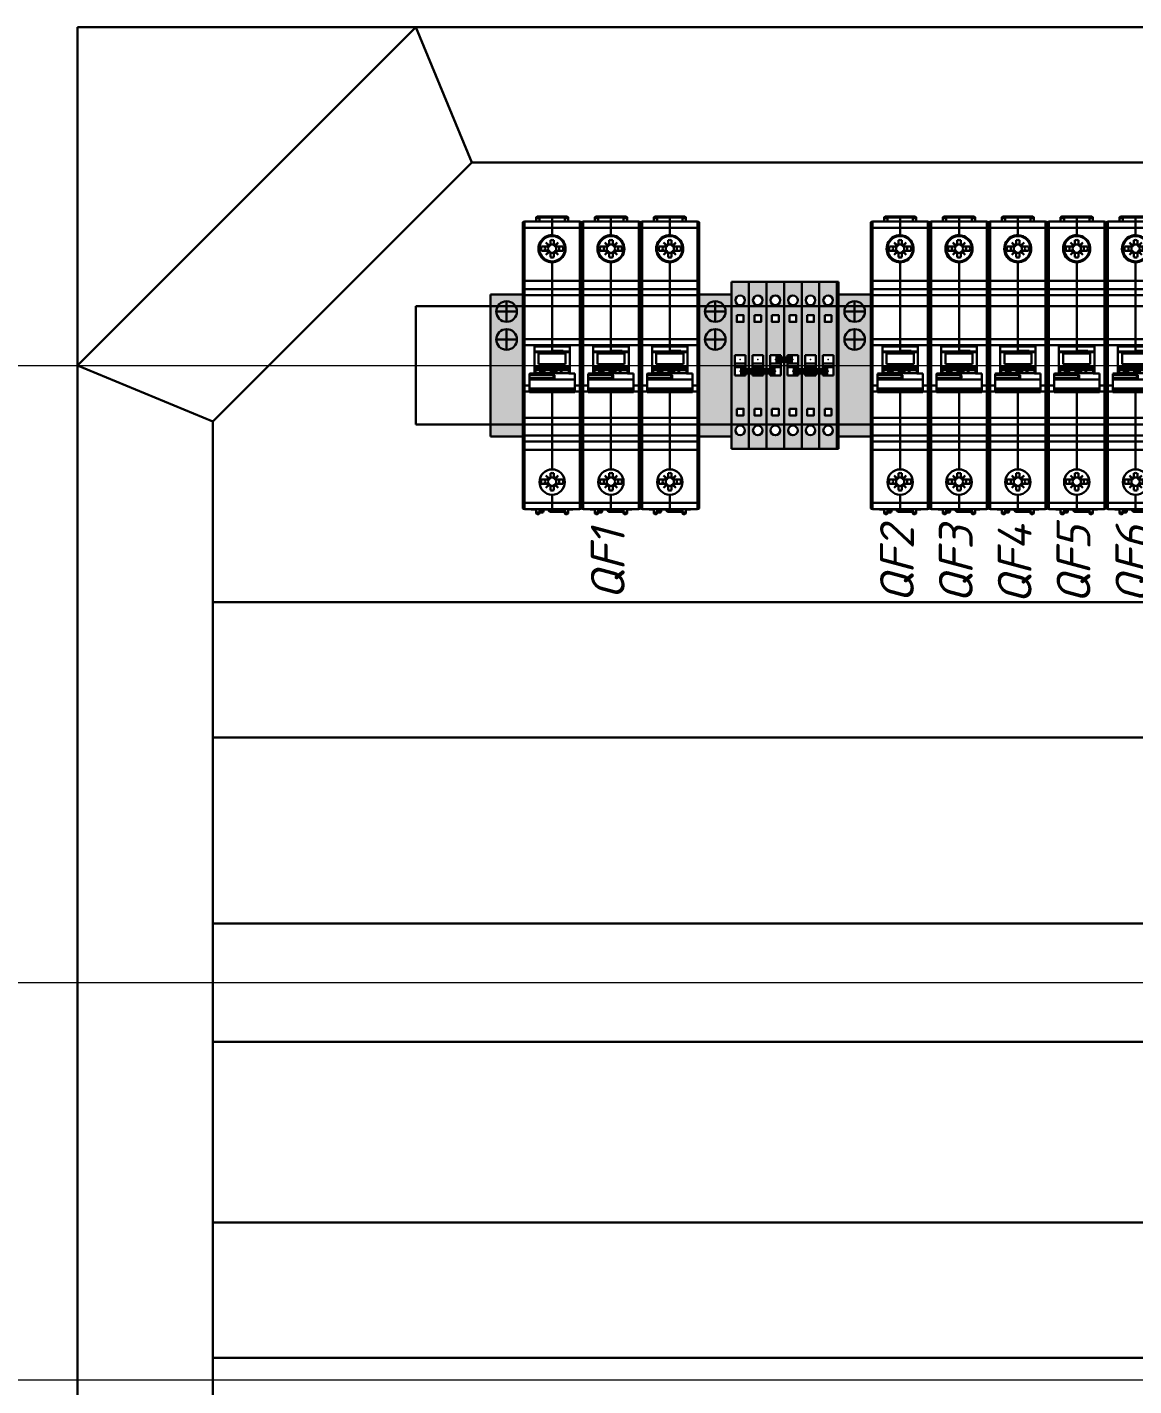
# Model space of a CAD drawing. Header units: millimetres. Extents: x 0 to 53000, y -591 to 24400.
# Drawn here: x 25924.9 to 26252.1, y 2623.3 to 3025 of the extents above; entities that cross this region are included whole.
import ezdxf
from ezdxf.enums import TextEntityAlignment as Align

# ---------------------------------------------------------------- set-up
doc = ezdxf.new("R2010")
doc.units = ezdxf.units.MM
for name, color, linetype, lineweight in [('КК перф 40х60', 6, 'Continuous', 30), ('Основная', 7, 'Continuous', 30), ('Перемычка', 6, 'Continuous', 140)]:
    doc.layers.add(name, color=color, linetype=linetype, lineweight=lineweight)
doc.layers.add('Привязки', color=2, linetype='Continuous', lineweight=0, plot=False, transparency=0.8)
doc.layers.add('размеры', color=3, linetype='Continuous')
doc.styles.add('текст', font='isocpeui.ttf')

# ---------------------------------------------------------------- blocks, each defined once
blk = doc.blocks.new('1P Автоматический выключатель')
at = {"layer": 'Основная', "linetype": 'Continuous'}
for p, q in [((0, 42.2), (0, 6.61)), ((0.2, 42.4), (0.2, 6.45)), ((0.2, 42.4), (0.49, 42.4)), ((0.2, 40.63), (0.49, 40.63)), ((0.49, 5.74), (0.49, 42.5)), ((16.91, 42.5), (0.49, 42.5)), ((16.91, 40.64), (0.49, 40.64)), ((4.25, 44), (3.95, 43.83)), ((3.95, 42.5), (3.95, 43.83)), ((4.25, 43.5), (3.95, 43.26)), ((4.25, 43.5), (4.25, 44)), ((13.15, 44), (4.25, 44)), ((4.25, 43.5), (4.65, 43.5)), ((4.65, 43.5), (4.65, 44)), ((4.95, 42.5), (4.95, 43.7)), ((12.45, 43.7), (4.95, 43.7)), ((8.7, 42.5), (8.7, 44)), ((8.7, 38.47), (8.7, 42.5)), ((12.45, 42.5), (12.45, 44)), ((12.75, 44), (12.75, 43.5)), ((12.75, 43.5), (13.45, 43.5)), ((13.45, 43.83), (13.15, 44)), ((13.45, 42.5), (13.45, 43.83)), ((16.91, 5.74), (16.91, 42.5)), ((17.2, 42.4), (16.91, 42.4)), ((17.2, 40.63), (16.91, 40.63)), ((17.2, 6.45), (17.2, 42.4)), ((17.4, -42.2), (17.4, 42.2)), ((6.88, 36.32), (7.8, 35.26)), ((7.87, 35.46), (6.88, 36.32)), ((8.18, 35.63), (8.18, 37.02)), ((8.7, 38.43), (8.35, 38.43)), ((8.7, 38.42), (8.7, 38.47)), ((8.7, 38.42), (8.7, 38.25)), ((9.22, 37.02), (9.22, 35.64)), ((10.52, 36.32), (9.53, 35.46)), ((9.6, 35.26), (10.52, 36.32)), ((5.52, 35.15), (7.7, 35.15)), ((7.71, 33.85), (5.52, 33.85)), ((7.8, 33.74), (6.88, 32.68)), ((6.88, 32.68), (7.89, 33.55)), ((7.8, 35.26), (7.9, 35.37)), ((7.91, 33.63), (7.8, 33.74)), ((8.18, 33.36), (8.18, 31.98)), ((9.22, 33.36), (9.22, 31.98)), ((9.5, 35.37), (9.6, 35.26)), ((9.6, 33.74), (9.5, 33.63)), ((9.53, 33.54), (10.52, 32.68)), ((10.52, 32.68), (9.6, 33.74)), ((9.69, 35.15), (11.89, 35.15)), ((11.89, 33.85), (9.69, 33.85)), ((6.09, 31.51), (6.33, 31.51)), ((6.93, 31), (6.82, 31)), ((7.41, 30.77), (7.34, 30.77)), ((8.7, 30.73), (7.8, 30.67)), ((8.7, 30.65), (8.08, 30.6)), ((8.7, 30.75), (8.7, 30.73)), ((8.7, 30.65), (8.7, 30.73)), ((8.7, 30.5), (8.7, 30.65)), ((8.7, 30.65), (9.5, 30.65)), ((8.89, 30.59), (8.7, 30.59)), ((8.7, 5.97), (8.7, 30.5)), ((10.08, 30.81), (9.63, 30.81)), ((0.2, 25), (0.49, 25)), ((16.91, 25), (0.49, 25)), ((17.2, 25), (16.91, 25)), ((0.2, 22.4), (0.49, 22.4)), ((0.2, 20.7), (0.49, 20.7)), ((16.91, 22.5), (0.49, 22.5)), ((16.91, 20.71), (0.49, 20.71)), ((17.2, 22.4), (16.91, 22.4)), ((17.2, 20.7), (16.91, 20.7)), ((0, -6.61), (0, 6.61)), ((0.2, 7.73), (0.49, 7.73)), ((0.45, 5.88), (0.49, 5.88)), ((16.91, 7.74), (0.49, 7.74)), ((16.91, 5.97), (0.49, 5.97)), ((0.5, -5.73), (0.5, 5.73)), ((8.7, 5.59), (3.45, 5.57)), ((3.45, -2.42), (3.45, 5.57)), ((3.45, 4.11), (8.7, 4.17)), ((5.5, 4.13), (5.5, 3.91)), ((5.7, 4.14), (5.7, 3.83)), ((6.4, 4.14), (6.4, 3.83)), ((6.51, 4.14), (6.51, 3.83)), ((6.7, 4.15), (6.7, 3.83)), ((8.7, 5.97), (8.7, 4.17)), ((13.95, 5.57), (8.7, 5.59)), ((12, 4.31), (8.7, 4.34)), ((11.9, 4.31), (11.9, 3.91)), ((12, 4.12), (12, 4.31)), ((13.95, 4.1), (12, 4.12)), ((13.95, -2.42), (13.95, 5.57)), ((16.9, 5.73), (16.9, -5.73)), ((17.2, 7.73), (16.91, 7.73)), ((16.95, 5.88), (16.91, 5.88)), ((0.2, -0.96), (0.2, 0.96)), ((3.45, 3.91), (5.5, 3.91)), ((4.7, 3.51), (12.7, 3.51)), ((4.7, 3.51), (4.7, 0.38)), ((4.7, 0.38), (12.7, 0.38)), ((5.5, 3.91), (5.5, 3.83)), ((5.5, 3.83), (11.9, 3.83)), ((10.45, 3.83), (10.7, 3.96)), ((10.7, 3.96), (10.7, 3.83)), ((11.9, 3.91), (11.9, 3.83)), ((11.9, 3.91), (13.95, 3.91)), ((12.7, 3.51), (12.7, 0.38)), ((2.15, -2.42), (2, -2.49)), ((2, -2.49), (2, -2.79)), ((2, -2.79), (9.1, -2.79)), ((2, -7.93), (2, -2.79)), ((2, -3.71), (9.1, -3.71)), ((2, -3.94), (9.1, -3.94)), ((2.15, -2.42), (3.8, -2.42)), ((13.6, -0.63), (3.8, -0.63)), ((3.8, -1.36), (3.8, -0.63)), ((13.6, -1.09), (3.8, -1.09)), ((13.6, -1.31), (3.8, -1.31)), ((3.8, -1.36), (5.19, -1.36)), ((3.8, -2.22), (3.8, -1.36)), ((13.6, -2.22), (3.8, -2.22)), ((3.8, -2.42), (3.8, -2.22)), ((13.6, -2.3), (3.8, -2.3)), ((5.19, -1.36), (5.19, -1.72)), ((5.19, -1.41), (5.39, -1.41)), ((5.39, -1.36), (6.29, -1.36)), ((5.39, -1.72), (5.39, -1.36)), ((5.39, -1.72), (5.39, -1.87)), ((6.29, -1.36), (6.29, -1.72)), ((6.29, -1.41), (6.49, -1.41)), ((6.29, -1.72), (6.29, -1.87)), ((6.49, -1.36), (8.29, -1.36)), ((6.49, -1.72), (6.49, -1.36)), ((8.29, -1.36), (8.29, -1.72)), ((8.29, -1.41), (8.49, -1.41)), ((8.49, -1.36), (9.09, -1.36)), ((8.49, -1.72), (8.49, -1.36)), ((8.49, -1.72), (8.49, -1.87)), ((9.09, -1.36), (9.09, -1.72)), ((9.09, -1.41), (9.29, -1.41)), ((9.09, -1.72), (9.09, -1.87)), ((9.1, -3.94), (9.1, -2.79)), ((9.29, -1.36), (9.8, -1.36)), ((9.29, -1.72), (9.29, -1.36)), ((9.4, -3.02), (9.4, -3.73)), ((9.8, -1.36), (9.8, -2.03)), ((9.8, -1.41), (10, -1.41)), ((9.8, -2.03), (10, -2.03)), ((10, -1.36), (11.3, -1.36)), ((10, -2.03), (10, -1.36)), ((11.3, -1.36), (11.3, -2.03)), ((11.3, -1.41), (11.5, -1.41)), ((11.3, -2.03), (11.5, -2.03)), ((11.5, -2.03), (11.5, -1.36)), ((11.5, -1.36), (13.6, -1.36)), ((13.6, -1.36), (13.6, -0.63)), ((13.6, -1.36), (13.6, -2.22)), ((13.6, -2.22), (13.6, -2.42)), ((15.4, -2.42), (13.6, -2.42)), ((15.4, -2.42), (15.4, -7.93)), ((0, -6.61), (0, -42.2)), ((0.2, -6.45), (0.2, -42.4)), ((0.2, -7.73), (0.49, -7.73)), ((0.45, -5.88), (0.49, -5.88)), ((0.49, -42.5), (0.49, -5.74)), ((2, -5.97), (0.49, -5.97)), ((2, -7.74), (0.49, -7.74)), ((15.4, -4.16), (2, -4.16)), ((15.4, -6.86), (2, -6.86)), ((15.4, -7.2), (2, -7.2)), ((15.4, -7.93), (2, -7.93)), ((8.7, -30.75), (8.7, -7.93)), ((15.4, -5.97), (16.91, -5.97)), ((15.4, -7.74), (16.91, -7.74)), ((16.91, -42.5), (16.91, -5.74)), ((16.95, -5.88), (16.91, -5.88)), ((17.2, -7.73), (16.91, -7.73)), ((17.2, -42.4), (17.2, -6.45)), ((0.2, -15.4), (0.49, -15.4)), ((16.91, -15.5), (0.49, -15.5)), ((17.2, -15.4), (16.91, -15.4)), ((0.2, -20.7), (0.49, -20.7)), ((0.2, -22.4), (0.49, -22.4)), ((16.91, -20.71), (0.49, -20.71)), ((16.91, -22.5), (0.49, -22.5)), ((17.2, -20.7), (16.91, -20.7)), ((17.2, -22.4), (16.91, -22.4)), ((0.2, -25), (0.49, -25)), ((16.91, -25), (0.49, -25)), ((17.2, -25), (16.91, -25)), ((8.18, -33.26), (8.18, -31.88)), ((9.22, -33.26), (9.22, -31.88)), ((5.51, -33.75), (7.7, -33.75)), ((7.7, -35.05), (5.51, -35.05)), ((7.87, -33.44), (6.88, -32.58)), ((6.88, -32.58), (7.8, -33.64)), ((7.8, -35.16), (6.88, -36.22)), ((6.88, -36.22), (7.87, -35.36)), ((7.8, -33.64), (7.9, -33.53)), ((7.9, -35.27), (7.8, -35.16)), ((8.18, -36.92), (8.18, -35.54)), ((9.22, -35.54), (9.22, -36.92)), ((9.49, -33.53), (9.6, -33.64)), ((9.6, -35.16), (9.5, -35.27)), ((10.52, -32.58), (9.51, -33.45)), ((9.53, -35.36), (10.52, -36.22)), ((9.6, -33.64), (10.52, -32.58)), ((10.52, -36.22), (9.6, -35.16)), ((9.69, -33.75), (11.88, -33.75)), ((11.88, -35.05), (9.7, -35.05)), ((8.7, -42.5), (8.7, -38.25)), ((0.2, -40.63), (0.49, -40.63)), ((0.2, -42.4), (0.49, -42.4)), ((16.91, -40.64), (0.49, -40.64)), ((16.91, -42.5), (0.49, -42.5)), ((2.55, -42.6), (2.55, -42.5)), ((2.55, -42.6), (3.95, -42.6)), ((2.85, -42.6), (2.85, -42.5)), ((3.95, -43.83), (3.95, -42.5)), ((4.25, -43.5), (3.95, -43.26)), ((4.25, -44), (3.95, -43.83)), ((4.65, -43.5), (4.25, -43.5)), ((4.25, -44), (4.25, -43.5)), ((4.65, -44), (4.25, -44)), ((4.65, -44), (4.65, -43.5)), ((4.95, -43.7), (4.95, -42.5)), ((5.82, -43.18), (4.95, -43.19)), ((5.82, -43.48), (4.95, -43.49)), ((5.82, -42.5), (5.82, -43.18)), ((5.82, -43.18), (6.12, -43.18)), ((5.82, -43.48), (5.82, -43.18)), ((6.12, -42.5), (6.12, -43.18)), ((7.66, -42.6), (6.12, -42.6)), ((6.5, -42.6), (6.5, -42.5)), ((7.66, -42.5), (7.66, -42.81)), ((7.9, -42.81), (7.66, -42.81)), ((7.9, -42.5), (7.9, -42.81)), ((7.9, -42.81), (12.45, -42.88)), ((8.33, -43.31), (12.45, -43.38)), ((12.45, -42.5), (12.45, -43.7)), ((13.15, -43.5), (12.75, -43.5)), ((12.75, -43.5), (12.75, -44)), ((13.15, -44), (12.75, -44)), ((13.15, -43.5), (13.45, -43.26)), ((13.15, -44), (13.15, -43.5)), ((13.15, -44), (13.45, -43.83)), ((13.45, -43.83), (13.45, -42.5)), ((14.85, -42.6), (13.45, -42.6)), ((14.55, -42.6), (14.55, -42.5)), ((14.85, -42.6), (14.85, -42.5)), ((17.2, -40.63), (16.91, -40.63)), ((17.2, -42.4), (16.91, -42.4))]:
    blk.add_line(p, q, dxfattribs=at)
at = {"layer": 'Основная'}
blk.add_line((16.91, -42.5), (16.91, 42.5), dxfattribs=at)
at = {"layer": 'Основная', "linetype": 'Continuous'}
for points in [[(6.94, 31.02), (6.91, 31.04), (6.87, 31.06), (6.84, 31.08), (6.82, 31.1), (6.79, 31.12), (6.77, 31.14), (6.75, 31.15), (6.73, 31.16), (6.72, 31.18), (6.7, 31.19), (6.69, 31.2), (6.68, 31.2), (6.68, 31.21), (6.67, 31.21), (6.67, 31.21)], [(7.46, 30.77), (7.4, 30.8), (7.34, 30.82), (7.28, 30.85), (7.22, 30.87), (7.17, 30.9), (7.12, 30.92), (7.07, 30.95), (7.02, 30.97), (6.98, 31), (6.94, 31.02)], [(7.61, 30.72), (7.53, 30.75), (7.46, 30.77)], [(8.7, 30.55), (8.61, 30.55), (8.5, 30.55), (8.4, 30.56), (8.3, 30.57), (8.2, 30.58), (8.1, 30.6), (8.01, 30.62), (7.92, 30.63), (7.84, 30.65), (7.76, 30.68), (7.68, 30.7), (7.61, 30.72)], [(0.03, 1.45), (0.06, 1.39), (0.12, 1.24), (0.17, 1.08), (0.21, 0.93), (0.24, 0.77), (0.26, 0.62), (0.28, 0.46), (0.29, 0.31), (0.3, 0.15), (0.3, 0)], [(0.3, 0), (0.3, -0.14), (0.29, -0.3), (0.28, -0.46), (0.26, -0.62), (0.24, -0.77), (0.21, -0.93), (0.17, -1.08), (0.12, -1.23), (0.06, -1.39), (0.03, -1.45)], [(7.66, -42.81), (7.66, -42.83), (7.66, -42.88), (7.68, -42.93), (7.7, -42.98), (7.72, -43.03), (7.76, -43.08), (7.8, -43.12), (7.85, -43.16), (7.9, -43.2), (7.96, -43.23), (8.02, -43.26), (8.09, -43.28), (8.16, -43.3), (8.23, -43.31), (8.31, -43.31), (8.33, -43.31)]]:
    blk.add_lwpolyline(points, dxfattribs=at)
blk.add_circle((8.7, -34.5), 3.75, dxfattribs=at)
for centre, radius, start, end in [((0.2, 42.2), 0.2, 90, 180), ((0.2, 42.2), 0.2, 98.0214, 100.1321), ((4.65, 43.7), 0.3, 0, 90), ((17.2, 42.2), 0.2, 0, 90), ((8.7, 34.5), 3.75, 270, 237.5106), ((8.7, 34.5), 2.58, 78.463, 101.537), ((8.7, 34.5), 3.25, 168.463, 191.537), ((8.7, 34.5), 2.12, 162.1391, 197.8609), ((8.7, 34.5), 1.22, 147.8061, 180), ((8.7, 34.5), 1.22, 180, 212.1939), ((7.7, 35.35), 0.2, 270, 45.4387), ((7.71, 33.65), 0.2, 313.0821, 90), ((7.99, 35.63), 0.2, 225.4387, 0), ((7.99, 33.36), 0.2, 0, 133.0821), ((8.7, 34.5), 1.22, 65.0308, 114.9692), ((8.7, 34.5), 1.22, 245.0308, 294.9692), ((9.41, 35.64), 0.2, 180, 314.427), ((9.41, 33.36), 0.2, 45.573, 180), ((9.69, 35.35), 0.2, 134.427, 270), ((9.69, 33.65), 0.2, 90, 225.573), ((8.7, 34.5), 1.22, 327.8061, 32.1939), ((8.7, 34.5), 2.12, 342.1391, 17.8609), ((8.7, 34.5), 3.25, 348.4677, 11.5323), ((8.7, 34.5), 3.75, 237.5102, 270), ((8.66, 33.99), 3.43, 248.4437, 251.0613), ((8.7, 34.5), 2.58, 258.463, 281.537), ((8.72, 34.26), 3.71, 269.0949, 269.6269), ((0.2, 22.2), 0.2, 90, 180), ((17.2, 22.2), 0.2, 0, 90), ((-3.27, 0.06), 3.63, 25.1846, 25.5893), ((-3.27, -0.06), 3.63, 334.4106, 334.8154), ((0.2, -15.2), 0.2, 180, 270), ((17.2, -15.2), 0.2, 270, 0), ((0.2, -22.2), 0.2, 180, 270), ((17.2, -22.2), 0.2, 270, 0), ((8.7, -34.4), 2.58, 78.463, 101.537), ((8.7, -34.4), 3.25, 168.4677, 191.5323), ((8.7, -34.4), 2.12, 162.1391, 197.8609), ((8.7, -34.4), 1.22, 147.8061, 212.1939), ((7.7, -33.55), 0.2, 270, 45.573), ((7.7, -35.25), 0.2, 314.427, 90), ((7.99, -33.26), 0.2, 225.573, 0), ((7.99, -35.54), 0.2, 0, 134.427), ((8.7, -34.4), 1.22, 65.0308, 114.9692), ((8.7, -34.4), 1.22, 245.0308, 294.9692), ((9.41, -33.26), 0.2, 180, 313.0821), ((9.41, -35.54), 0.2, 45.4387, 180), ((9.69, -33.55), 0.2, 133.0821, 270), ((9.7, -35.25), 0.2, 90, 225.4387), ((8.7, -34.4), 1.22, 0, 32.1939), ((8.7, -34.4), 1.22, 327.8061, 0), ((8.7, -34.4), 2.12, 342.1391, 17.8609), ((8.7, -34.4), 3.25, 348.463, 11.537), ((8.7, -34.4), 2.58, 258.463, 281.537), ((0.2, -42.2), 0.2, 180, 270), ((4.65, -43.7), 0.3, 270, 0), ((5.82, -43.18), 0.3, 270.5773, 0.0001), ((12.75, -43.7), 0.3, 180, 270), ((17.2, -42.2), 0.2, 270, 0)]:
    blk.add_arc(centre, radius, start, end, dxfattribs=at)
for centre, major_axis, ratio, start_param, end_param in [((4.65, 43.08), (0, 0.424), 0.707107, -1.570796, 0), ((12.75, 43.08), (0, -0.424), 0.707107, 3.141593, 4.712389), ((8.7, 34.48), (-0.96, 3.84), 0.999989, -0.244062, 2.364686), ((8.7, 34.48), (0, 4.02), 0.99999, 0, 3.141593), ((8.7, 34.48), (0, 3.98), 0.999992, -3.141593, 0), ((8.7, 34.48), (0.49, 3.9), 0.999992, -2.464465, 0.123964), ((8.69, 34.14), (0.08, 3.61), 0.995002, 2.648644, 2.797291), ((9.1, -3.02), (-0.3, 0), 0.762405, -3.141593, -1.570796), ((9.1, -3.73), (-0.3, 0), 0.701661, 1.570796, 3.141593), ((4.65, -43.08), (0, 0.424), 0.707107, 3.141593, 4.712389), ((12.75, -43.08), (0, -0.424), 0.707107, -1.570796, 0)]:
    blk.add_ellipse(centre, major_axis=major_axis, ratio=ratio, start_param=start_param, end_param=end_param, dxfattribs=at)
for points, knots in [([(0, 40.62), (0, 40.62), (0, 40.62), (0, 40.62), (0.01, 40.62), (0.02, 40.62), (0.04, 40.63), (0.06, 40.63), (0.09, 40.63), (0.12, 40.63), (0.16, 40.63), (0.19, 40.63), (0.2, 40.63)], [0, 0, 0, 0, 0.008294, 0.024077, 0.048626, 0.082035, 0.174467, 0.298258, 0.448803, 0.620399, 0.806492, 1, 1, 1, 1]), ([(17.4, 40.62), (17.4, 40.62), (17.4, 40.62), (17.4, 40.62), (17.39, 40.62), (17.38, 40.62), (17.36, 40.63), (17.34, 40.63), (17.31, 40.63), (17.28, 40.63), (17.24, 40.63), (17.21, 40.63), (17.2, 40.63)], [0, 0, 0, 0, 0.008294, 0.024077, 0.048626, 0.082035, 0.174467, 0.298258, 0.448803, 0.620399, 0.806492, 1, 1, 1, 1]), ([(6.33, 31.51), (6.33, 31.51), (6.33, 31.51), (6.32, 31.51), (6.32, 31.5), (6.32, 31.5), (6.32, 31.49), (6.32, 31.49), (6.32, 31.48), (6.33, 31.47), (6.35, 31.45), (6.37, 31.42), (6.4, 31.39), (6.43, 31.36), (6.47, 31.32), (6.54, 31.26), (6.64, 31.19), (6.77, 31.09), (6.87, 31.03), (6.93, 31)], [0, 0, 0, 0, 0.007018, 0.012553, 0.017389, 0.022644, 0.029231, 0.037639, 0.048102, 0.06074, 0.092744, 0.133867, 0.184095, 0.243299, 0.311264, 0.3877, 0.564453, 0.769976, 1, 1, 1, 1]), ([(6.69, 31.34), (6.64, 31.36), (6.58, 31.39), (6.5, 31.44), (6.45, 31.46), (6.41, 31.48), (6.38, 31.5), (6.35, 31.51), (6.34, 31.51), (6.33, 31.51)], [0, 0, 0, 0, 0.379747, 0.538845, 0.676267, 0.791342, 0.883621, 0.952977, 1, 1, 1, 1]), ([(6.67, 31.21), (6.66, 31.22), (6.65, 31.23), (6.63, 31.25), (6.61, 31.27), (6.6, 31.28), (6.59, 31.29), (6.59, 31.3), (6.59, 31.3), (6.59, 31.31), (6.59, 31.31), (6.6, 31.31), (6.6, 31.31), (6.6, 31.31)], [0, 0, 0, 0, 0.240117, 0.4434, 0.609549, 0.738805, 0.832444, 0.867128, 0.895132, 0.918769, 0.941698, 0.967862, 1, 1, 1, 1]), ([(6.6, 31.31), (6.6, 31.31), (6.61, 31.31), (6.63, 31.31), (6.65, 31.3), (6.69, 31.29), (6.73, 31.27), (6.79, 31.25), (6.88, 31.21), (6.95, 31.18), (7, 31.16)], [0, 0, 0, 0, 0.019291, 0.044246, 0.111993, 0.203835, 0.319392, 0.457899, 0.618335, 1, 1, 1, 1]), ([(7.4, 30.8), (7.31, 30.83), (7.16, 30.9), (6.96, 31.01), (6.81, 31.1), (6.72, 31.17), (6.69, 31.2), (6.67, 31.21)], [0, 0, 0, 0, 0.31596, 0.595391, 0.826826, 0.921237, 1, 1, 1, 1]), ([(7.54, 30.72), (7.54, 30.72), (7.53, 30.72), (7.52, 30.72), (7.51, 30.72), (7.48, 30.73), (7.46, 30.74), (7.44, 30.74), (7.4, 30.75), (7.36, 30.77), (7.3, 30.79), (7.25, 30.81), (7.19, 30.83), (7.12, 30.86), (7.02, 30.9), (6.91, 30.95), (6.8, 31.01), (6.73, 31.05), (6.7, 31.07)], [0, 0, 0, 0, 0.005458, 0.013291, 0.03389, 0.058559, 0.085593, 0.114115, 0.143649, 0.204724, 0.267565, 0.331589, 0.39648, 0.46205, 0.594753, 0.729025, 0.864326, 1, 1, 1, 1]), ([(7.41, 30.77), (7.42, 30.77), (7.43, 30.76), (7.46, 30.75), (7.48, 30.75), (7.49, 30.74), (7.5, 30.74), (7.51, 30.73), (7.52, 30.73), (7.53, 30.73), (7.53, 30.72), (7.53, 30.72), (7.54, 30.72), (7.54, 30.72), (7.54, 30.72), (7.54, 30.72), (7.54, 30.72), (7.54, 30.72), (7.54, 30.72), (7.54, 30.72)], [0, 0, 0, 0, 0.177438, 0.349744, 0.514857, 0.593714, 0.669295, 0.740714, 0.806733, 0.865693, 0.915298, 0.935731, 0.952732, 0.965958, 0.975151, 0.98038, 0.983704, 0.989826, 1, 1, 1, 1]), ([(8.67, 30.55), (8.47, 30.55), (8.09, 30.59), (7.72, 30.68), (7.54, 30.74)], [0, 0, 0, 0, 0.512397, 1, 1, 1, 1]), ([(9.63, 30.81), (9.62, 30.81), (9.6, 30.81), (9.57, 30.8), (9.54, 30.8), (9.47, 30.79), (9.39, 30.78), (9.27, 30.76), (9.13, 30.75), (8.94, 30.73), (8.8, 30.73), (8.7, 30.73)], [0, 0, 0, 0, 0.023304, 0.05548, 0.095738, 0.143181, 0.255996, 0.387171, 0.531126, 0.683471, 1, 1, 1, 1]), ([(8.7, 30.65), (8.76, 30.65), (8.88, 30.65), (9.06, 30.66), (9.2, 30.68), (9.31, 30.7), (9.38, 30.72), (9.45, 30.73), (9.5, 30.75), (9.54, 30.76), (9.56, 30.77), (9.58, 30.77), (9.6, 30.78), (9.62, 30.79), (9.63, 30.79), (9.64, 30.8), (9.64, 30.8), (9.64, 30.8), (9.64, 30.8), (9.64, 30.81), (9.64, 30.81), (9.64, 30.81), (9.63, 30.81), (9.63, 30.81), (9.63, 30.81)], [0, 0, 0, 0, 0.186183, 0.368913, 0.543145, 0.625037, 0.702028, 0.772811, 0.835875, 0.863994, 0.889549, 0.912325, 0.932118, 0.948739, 0.962035, 0.971902, 0.975546, 0.978354, 0.981777, 0.98313, 0.984932, 0.987454, 0.990789, 1, 1, 1, 1]), ([(8.7, 30.59), (8.72, 30.59), (8.76, 30.59), (8.8, 30.59), (8.82, 30.59)], [0, 0, 0, 0, 0.516289, 1, 1, 1, 1]), ([(8.82, 30.59), (8.9, 30.59), (9.07, 30.59), (9.4, 30.63), (9.82, 30.72), (10.3, 30.89), (10.61, 31.05), (10.76, 31.14)], [0, 0, 0, 0, 0.121776, 0.244126, 0.491017, 0.74288, 1, 1, 1, 1]), ([(0, 24.99), (0, 24.99), (0, 24.99), (0, 24.99), (0.01, 24.99), (0.02, 24.99), (0.02, 24.99), (0.03, 24.99), (0.05, 24.99), (0.06, 24.99), (0.09, 25), (0.12, 25), (0.16, 25), (0.19, 25), (0.2, 25)], [0, 0, 0, 0, 0.005895, 0.020644, 0.044651, 0.077778, 0.119734, 0.170138, 0.228512, 0.294299, 0.445542, 0.618083, 0.805291, 1, 1, 1, 1]), ([(17.4, 24.99), (17.4, 24.99), (17.4, 24.99), (17.4, 24.99), (17.39, 24.99), (17.38, 24.99), (17.38, 24.99), (17.37, 24.99), (17.35, 24.99), (17.34, 24.99), (17.31, 25), (17.28, 25), (17.24, 25), (17.21, 25), (17.2, 25)], [0, 0, 0, 0, 0.005889, 0.020641, 0.044648, 0.077774, 0.119731, 0.170135, 0.228509, 0.294297, 0.44554, 0.618082, 0.805291, 1, 1, 1, 1]), ([(0, 20.68), (0, 20.68), (0, 20.68), (0, 20.68), (0.01, 20.68), (0.02, 20.69), (0.04, 20.69), (0.06, 20.69), (0.09, 20.69), (0.14, 20.7), (0.17, 20.7), (0.2, 20.7)], [0, 0, 0, 0, 0.011049, 0.028326, 0.053708, 0.087568, 0.180168, 0.303483, 0.4531, 0.623445, 1, 1, 1, 1]), ([(17.4, 20.68), (17.4, 20.68), (17.4, 20.68), (17.4, 20.68), (17.39, 20.68), (17.38, 20.69), (17.36, 20.69), (17.34, 20.69), (17.31, 20.69), (17.26, 20.7), (17.23, 20.7), (17.2, 20.7)], [0, 0, 0, 0, 0.011049, 0.028325, 0.053709, 0.087567, 0.180169, 0.303485, 0.4531, 0.623446, 1, 1, 1, 1]), ([(0, 7.72), (0, 7.72), (0, 7.72), (0, 7.73), (0.01, 7.73), (0.02, 7.73), (0.02, 7.73), (0.03, 7.73), (0.05, 7.73), (0.06, 7.73), (0.09, 7.73), (0.12, 7.73), (0.16, 7.73), (0.19, 7.73), (0.2, 7.73)], [0, 0, 0, 0, 0.006112, 0.020951, 0.045011, 0.078174, 0.120154, 0.170571, 0.228947, 0.294727, 0.44592, 0.618366, 0.805443, 1, 1, 1, 1]), ([(0.2, 6.45), (0.19, 6.47), (0.18, 6.51), (0.16, 6.56), (0.14, 6.6), (0.13, 6.62), (0.11, 6.65), (0.1, 6.68), (0.09, 6.7), (0.08, 6.71), (0.07, 6.72), (0.06, 6.73), (0.05, 6.74), (0.04, 6.74), (0.04, 6.75), (0.03, 6.74), (0.02, 6.73), (0.01, 6.71), (0, 6.67), (0, 6.63), (0, 6.61)], [0, 0, 0, 0, 0.12543, 0.250803, 0.31323, 0.375277, 0.4367, 0.497111, 0.555848, 0.584244, 0.611678, 0.637778, 0.662035, 0.684082, 0.694716, 0.705833, 0.732341, 0.765588, 0.841215, 1, 1, 1, 1]), ([(0.45, 5.88), (0.43, 5.92), (0.4, 6), (0.31, 6.19), (0.24, 6.34), (0.2, 6.45)], [0, 0, 0, 0, 0.192809, 0.427431, 1, 1, 1, 1]), ([(0.49, 5.74), (0.49, 5.75), (0.48, 5.8), (0.46, 5.85), (0.45, 5.88)], [0, 0, 0, 0, 0.255977, 1, 1, 1, 1]), ([(0.49, 5.85), (0.49, 5.84), (0.5, 5.8), (0.5, 5.76), (0.5, 5.73)], [0, 0, 0, 0, 0.243379, 1, 1, 1, 1]), ([(10.7, 3.96), (10.7, 3.97), (10.7, 4), (10.72, 4.02), (10.75, 4.05), (10.79, 4.08), (10.84, 4.11), (10.9, 4.13), (10.96, 4.16), (11.07, 4.19), (11.22, 4.23), (11.43, 4.26), (11.66, 4.29), (11.82, 4.3), (11.9, 4.3)], [0, 0, 0, 0, 0.023038, 0.048867, 0.07944, 0.115865, 0.15866, 0.207997, 0.263827, 0.325959, 0.467826, 0.630351, 0.809351, 1, 1, 1, 1]), ([(16.9, 5.73), (16.9, 5.74), (16.9, 5.78), (16.9, 5.82), (16.91, 5.85)], [0, 0, 0, 0, 0.257159, 1, 1, 1, 1]), ([(16.95, 5.88), (16.95, 5.87), (16.93, 5.82), (16.92, 5.78), (16.91, 5.74)], [0, 0, 0, 0, 0.245337, 1, 1, 1, 1]), ([(17.2, 6.45), (17.16, 6.34), (17.09, 6.19), (17, 6), (16.97, 5.92), (16.95, 5.88)], [0, 0, 0, 0, 0.572569, 0.807191, 1, 1, 1, 1]), ([(17.4, 7.72), (17.4, 7.72), (17.4, 7.72), (17.4, 7.73), (17.39, 7.73), (17.38, 7.73), (17.38, 7.73), (17.37, 7.73), (17.35, 7.73), (17.34, 7.73), (17.31, 7.73), (17.28, 7.73), (17.24, 7.73), (17.21, 7.73), (17.2, 7.73)], [0, 0, 0, 0, 0.006113, 0.020951, 0.045012, 0.078173, 0.120154, 0.170572, 0.228946, 0.294729, 0.44592, 0.618367, 0.805444, 1, 1, 1, 1]), ([(17.4, 6.61), (17.4, 6.63), (17.4, 6.67), (17.39, 6.71), (17.38, 6.73), (17.37, 6.74), (17.36, 6.75), (17.36, 6.74), (17.35, 6.74), (17.34, 6.73), (17.33, 6.72), (17.32, 6.71), (17.31, 6.7), (17.3, 6.68), (17.29, 6.65), (17.27, 6.62), (17.26, 6.6), (17.24, 6.56), (17.22, 6.51), (17.21, 6.47), (17.2, 6.45)], [0, 0, 0, 0, 0.158787, 0.234419, 0.267664, 0.294174, 0.305289, 0.315921, 0.337967, 0.362224, 0.388323, 0.415756, 0.444153, 0.502889, 0.5633, 0.624723, 0.68677, 0.749197, 0.87457, 1, 1, 1, 1]), ([(0.03, 1.45), (0.02, 1.47), (0, 1.52), (0, 1.57), (0, 1.6)], [0, 0, 0, 0, 0.495069, 1, 1, 1, 1]), ([(0.01, 1.61), (0.04, 1.55), (0.09, 1.43), (0.15, 1.25), (0.21, 1.06), (0.25, 0.86), (0.28, 0.66), (0.31, 0.37), (0.31, 0.15), (0.31, 0)], [0, 0, 0, 0, 0.113595, 0.22929, 0.348496, 0.47193, 0.599594, 0.730886, 1, 1, 1, 1]), ([(0.31, 0), (0.31, -0.15), (0.31, -0.37), (0.28, -0.66), (0.25, -0.86), (0.21, -1.06), (0.15, -1.25), (0.09, -1.43), (0.04, -1.55), (0.01, -1.61)], [0, 0, 0, 0, 0.269114, 0.400406, 0.52807, 0.651504, 0.77071, 0.886405, 1, 1, 1, 1]), ([(0.03, -1.45), (0.02, -1.47), (0, -1.52), (0, -1.57), (0, -1.6)], [0, 0, 0, 0, 0.49507, 1, 1, 1, 1]), ([(5.19, -1.72), (5.19, -1.74), (5.2, -1.8), (5.24, -1.88), (5.3, -1.95), (5.38, -2.01), (5.48, -2.06), (5.63, -2.11), (5.84, -2.14), (6.05, -2.11), (6.2, -2.06), (6.3, -2.01), (6.38, -1.95), (6.44, -1.88), (6.48, -1.8), (6.49, -1.74), (6.49, -1.72)], [0, 0, 0, 0, 0.048239, 0.099057, 0.154329, 0.214927, 0.280806, 0.351215, 0.5, 0.648785, 0.719194, 0.785073, 0.845671, 0.900943, 0.951761, 1, 1, 1, 1]), ([(5.39, -1.72), (5.39, -1.74), (5.4, -1.78), (5.42, -1.83), (5.47, -1.88), (5.52, -1.92), (5.59, -1.96), (5.7, -1.99), (5.84, -2.01), (5.98, -1.99), (6.09, -1.96), (6.16, -1.92), (6.21, -1.88), (6.26, -1.83), (6.28, -1.78), (6.29, -1.74), (6.29, -1.72)], [0, 0, 0, 0, 0.048238, 0.099057, 0.154328, 0.214926, 0.280806, 0.351215, 0.5, 0.648785, 0.719194, 0.785074, 0.845672, 0.900943, 0.951762, 1, 1, 1, 1]), ([(5.53, -2.08), (5.51, -2.07), (5.47, -2.04), (5.43, -1.99), (5.4, -1.93), (5.39, -1.89), (5.39, -1.87)], [0, 0, 0, 0, 0.283324, 0.540976, 0.776864, 1, 1, 1, 1]), ([(6.29, -1.87), (6.29, -1.89), (6.28, -1.93), (6.25, -1.99), (6.21, -2.04), (6.17, -2.07), (6.15, -2.08)], [0, 0, 0, 0, 0.223136, 0.459024, 0.716676, 1, 1, 1, 1]), ([(8.29, -1.72), (8.29, -1.74), (8.3, -1.78), (8.33, -1.84), (8.37, -1.9), (8.44, -1.95), (8.51, -1.98), (8.63, -2.02), (8.79, -2.04), (8.95, -2.02), (9.07, -1.98), (9.14, -1.95), (9.21, -1.9), (9.25, -1.84), (9.28, -1.78), (9.29, -1.74), (9.29, -1.72)], [0, 0, 0, 0, 0.048239, 0.099057, 0.154329, 0.214927, 0.280807, 0.351215, 0.5, 0.648785, 0.719193, 0.785073, 0.845671, 0.900943, 0.951761, 1, 1, 1, 1]), ([(8.49, -1.72), (8.49, -1.73), (8.49, -1.76), (8.51, -1.79), (8.54, -1.83), (8.59, -1.87), (8.68, -1.9), (8.79, -1.91), (8.9, -1.9), (8.99, -1.87), (9.04, -1.83), (9.07, -1.79), (9.09, -1.76), (9.09, -1.73), (9.09, -1.72)], [0, 0, 0, 0, 0.048275, 0.099137, 0.154451, 0.215098, 0.351097, 0.5, 0.648903, 0.784902, 0.845549, 0.900863, 0.951725, 1, 1, 1, 1]), ([(8.57, -2), (8.56, -2), (8.54, -1.98), (8.51, -1.95), (8.49, -1.91), (8.49, -1.88), (8.49, -1.87)], [0, 0, 0, 0, 0.280829, 0.537596, 0.774545, 1, 1, 1, 1]), ([(9.09, -1.87), (9.09, -1.88), (9.09, -1.91), (9.07, -1.95), (9.04, -1.98), (9.02, -2), (9.01, -2)], [0, 0, 0, 0, 0.225455, 0.462404, 0.719171, 1, 1, 1, 1]), ([(9.39, -3.78), (9.38, -3.78), (9.37, -3.77), (9.35, -3.75), (9.31, -3.74), (9.26, -3.72), (9.19, -3.71), (9.13, -3.71), (9.1, -3.71)], [0, 0, 0, 0, 0.077213, 0.170417, 0.279785, 0.404096, 0.688251, 1, 1, 1, 1]), ([(0, -6.61), (0, -6.63), (0, -6.67), (0.01, -6.71), (0.02, -6.73), (0.03, -6.74), (0.04, -6.75), (0.04, -6.74), (0.05, -6.74), (0.06, -6.73), (0.07, -6.72), (0.08, -6.71), (0.09, -6.7), (0.1, -6.68), (0.11, -6.65), (0.13, -6.62), (0.14, -6.6), (0.16, -6.56), (0.18, -6.51), (0.19, -6.47), (0.2, -6.45)], [0, 0, 0, 0, 0.158789, 0.234419, 0.26766, 0.294164, 0.305277, 0.315911, 0.337951, 0.362207, 0.388306, 0.41574, 0.444136, 0.502874, 0.563286, 0.624711, 0.68676, 0.749189, 0.874566, 1, 1, 1, 1]), ([(0, -7.72), (0, -7.72), (0, -7.72), (0, -7.73), (0.01, -7.73), (0.02, -7.73), (0.02, -7.73), (0.03, -7.73), (0.05, -7.73), (0.06, -7.73), (0.09, -7.73), (0.12, -7.73), (0.16, -7.73), (0.19, -7.73), (0.2, -7.73)], [0, 0, 0, 0, 0.006112, 0.020951, 0.045011, 0.078174, 0.120154, 0.170571, 0.228947, 0.294727, 0.44592, 0.618366, 0.805443, 1, 1, 1, 1]), ([(0.2, -6.45), (0.24, -6.34), (0.31, -6.19), (0.4, -6), (0.43, -5.92), (0.45, -5.88)], [0, 0, 0, 0, 0.572569, 0.807191, 1, 1, 1, 1]), ([(0.45, -5.88), (0.45, -5.87), (0.47, -5.82), (0.48, -5.78), (0.49, -5.74)], [0, 0, 0, 0, 0.245337, 1, 1, 1, 1]), ([(0.5, -5.73), (0.5, -5.74), (0.5, -5.78), (0.5, -5.82), (0.49, -5.85)], [0, 0, 0, 0, 0.257159, 1, 1, 1, 1]), ([(16.91, -5.85), (16.91, -5.84), (16.9, -5.8), (16.9, -5.76), (16.9, -5.73)], [0, 0, 0, 0, 0.243379, 1, 1, 1, 1]), ([(16.91, -5.74), (16.91, -5.75), (16.92, -5.8), (16.94, -5.85), (16.95, -5.88)], [0, 0, 0, 0, 0.255977, 1, 1, 1, 1]), ([(16.95, -5.88), (16.97, -5.92), (17, -6), (17.09, -6.19), (17.16, -6.34), (17.2, -6.45)], [0, 0, 0, 0, 0.192809, 0.427431, 1, 1, 1, 1]), ([(17.2, -6.45), (17.21, -6.47), (17.22, -6.51), (17.24, -6.56), (17.26, -6.6), (17.27, -6.62), (17.29, -6.65), (17.3, -6.68), (17.31, -6.7), (17.32, -6.71), (17.33, -6.72), (17.34, -6.73), (17.35, -6.74), (17.36, -6.74), (17.36, -6.75), (17.37, -6.74), (17.38, -6.73), (17.39, -6.71), (17.4, -6.67), (17.4, -6.63), (17.4, -6.61)], [0, 0, 0, 0, 0.125429, 0.250801, 0.313227, 0.375275, 0.436697, 0.497107, 0.555844, 0.58424, 0.611673, 0.637773, 0.662031, 0.68408, 0.694713, 0.70583, 0.73234, 0.765588, 0.841216, 1, 1, 1, 1]), ([(17.4, -7.72), (17.4, -7.72), (17.4, -7.72), (17.4, -7.73), (17.39, -7.73), (17.38, -7.73), (17.38, -7.73), (17.37, -7.73), (17.35, -7.73), (17.34, -7.73), (17.31, -7.73), (17.28, -7.73), (17.24, -7.73), (17.21, -7.73), (17.2, -7.73)], [0, 0, 0, 0, 0.006112, 0.020951, 0.045012, 0.078174, 0.120154, 0.170571, 0.228948, 0.294727, 0.44592, 0.618366, 0.805443, 1, 1, 1, 1]), ([(0, -20.68), (0, -20.68), (0, -20.68), (0, -20.68), (0.01, -20.68), (0.02, -20.69), (0.04, -20.69), (0.06, -20.69), (0.09, -20.69), (0.14, -20.7), (0.17, -20.7), (0.2, -20.7)], [0, 0, 0, 0, 0.011071, 0.028361, 0.053751, 0.087615, 0.180217, 0.303528, 0.453137, 0.623472, 1, 1, 1, 1]), ([(17.4, -20.68), (17.4, -20.68), (17.4, -20.68), (17.4, -20.68), (17.39, -20.68), (17.38, -20.69), (17.36, -20.69), (17.34, -20.69), (17.31, -20.69), (17.26, -20.7), (17.23, -20.7), (17.2, -20.7)], [0, 0, 0, 0, 0.011071, 0.028361, 0.053751, 0.087615, 0.180217, 0.303529, 0.453137, 0.623472, 1, 1, 1, 1]), ([(0, -24.99), (0, -24.99), (0, -24.99), (0, -24.99), (0.01, -24.99), (0.02, -24.99), (0.02, -24.99), (0.03, -24.99), (0.05, -24.99), (0.06, -24.99), (0.09, -25), (0.12, -25), (0.16, -25), (0.19, -25), (0.2, -25)], [0, 0, 0, 0, 0.005889, 0.020641, 0.044648, 0.077774, 0.119731, 0.170135, 0.228509, 0.294297, 0.44554, 0.618082, 0.805291, 1, 1, 1, 1]), ([(17.4, -24.99), (17.4, -24.99), (17.4, -24.99), (17.4, -24.99), (17.39, -24.99), (17.38, -24.99), (17.38, -24.99), (17.37, -24.99), (17.35, -24.99), (17.34, -24.99), (17.31, -25), (17.28, -25), (17.24, -25), (17.21, -25), (17.2, -25)], [0, 0, 0, 0, 0.005895, 0.020644, 0.044651, 0.077778, 0.119734, 0.170138, 0.228512, 0.294299, 0.445542, 0.618083, 0.805291, 1, 1, 1, 1]), ([(0, -40.62), (0, -40.62), (0, -40.62), (0, -40.62), (0.01, -40.62), (0.02, -40.62), (0.04, -40.63), (0.06, -40.63), (0.09, -40.63), (0.12, -40.63), (0.16, -40.63), (0.19, -40.63), (0.2, -40.63)], [0, 0, 0, 0, 0.008294, 0.024077, 0.048626, 0.082035, 0.174467, 0.298258, 0.448803, 0.620399, 0.806492, 1, 1, 1, 1]), ([(7.9, -42.81), (7.9, -42.84), (7.91, -42.92), (7.94, -43.02), (7.99, -43.11), (8.04, -43.19), (8.11, -43.24), (8.18, -43.28), (8.25, -43.31), (8.3, -43.31), (8.33, -43.31)], [0, 0, 0, 0, 0.154622, 0.302409, 0.439693, 0.566093, 0.683071, 0.7928, 0.897644, 1, 1, 1, 1]), ([(17.4, -40.62), (17.4, -40.62), (17.4, -40.62), (17.4, -40.62), (17.39, -40.62), (17.38, -40.62), (17.36, -40.63), (17.34, -40.63), (17.31, -40.63), (17.28, -40.63), (17.24, -40.63), (17.21, -40.63), (17.2, -40.63)], [0, 0, 0, 0, 0.008294, 0.024077, 0.048626, 0.082035, 0.174467, 0.298258, 0.448803, 0.620399, 0.806493, 1, 1, 1, 1])]:
    blk.add_open_spline(points, degree=3, knots=knots, dxfattribs=at)
at = {"layer": 'Привязки'}
blk.add_line((0, 0), (17.4, 0), dxfattribs=at)
at = {"layer": 'Основная', "style": 'текст'}
blk.add_attdef('№', text='', height=20, dxfattribs=at).set_placement((7.75, -58.95), align=Align.MIDDLE_CENTER)
blk = doc.blocks.new('Стопор на DIN')
at = {"layer": 'Основная', "true_color": 0x939598}
h = blk.add_hatch(color=252, dxfattribs=at)
h.dxf.hatch_style = 1
h.paths.add_polyline_path([(0, 21), (-9.5, 21), (-9.5, -21), (0, -21)])
at = {"layer": 'Основная'}
for p, q in [((-9.5, -21), (-9.5, 21)), ((-9.5, 21), (0, 21)), ((0, 21), (0, -21)), ((-4.75, 18.97), (-4.75, 12.87)), ((-4.75, 15.92), (-7.8, 15.92)), ((-7.8, 15.92), (-1.7, 15.92)), ((-4.75, 10.71), (-4.75, 4.6)), ((-7.8, 7.66), (-1.7, 7.66)), ((-9.5, -21), (0, -21))]:
    blk.add_line(p, q, dxfattribs=at)
for centre in [(-4.75, 15.92), (-4.75, 7.66)]:
    blk.add_circle(centre, 3.05, dxfattribs=at)
blk = doc.blocks.new('КПИ 2-2.5')
at = {"layer": 'Основная'}
for p, q in [((0, -24.65), (0, 24.65)), ((0, 24.65), (5.2, 24.65)), ((5.2, 24.65), (5.2, -24.65)), ((2.6, 3), (1.025, 3)), ((1.025, 3), (1.025, 0)), ((1.025, 0.5), (4.175, 0.5)), ((1.025, 0.5), (4.175, 0.5)), ((1.025, 0), (1.025, -3)), ((4.175, 3), (2.6, 3)), ((4.175, 3), (4.175, 0)), ((4.175, 0), (4.175, -3)), ((4.175, -0.5), (1.025, -0.5)), ((1.025, -0.5), (4.175, -0.5)), ((2.6, -3), (1.025, -3)), ((4.175, -3), (2.6, -3)), ((5.2, -24.65), (0, -24.65))]:
    blk.add_line(p, q, dxfattribs=at)
for points in [[(1.6, 14.825), (3.6, 14.825), (3.6, 12.825), (1.6, 12.825)], [(1.6, -12.825), (3.6, -12.825), (3.6, -14.825), (1.6, -14.825)]]:
    blk.add_lwpolyline(points, close=True, dxfattribs=at)
for centre in [(2.6, 19.2375), (2.6, -19.2375)]:
    blk.add_circle(centre, 1.4187, dxfattribs=at)
blk = doc.blocks.new('КПИ 2-2.5 синяя')
at = {"layer": 'Основная', "true_color": 0x22346e}
h = blk.add_hatch(color=159, dxfattribs=at)
h.dxf.hatch_style = 1
h.paths.add_polyline_path([(5.2, 24.65), (0, 24.65), (0, -24.65), (5.2, -24.65)])
h.paths.add_polyline_path([(4.17, 3), (4.17, 0), (4.17, -3), (2.6, -3), (1.03, -3), (1.03, 0), (1.03, 3), (2.6, 3)], flags=16)
h.paths.add_polyline_path([(1.6, 12.82), (1.6, 14.82), (3.6, 14.82), (3.6, 12.82)], flags=16)
h.paths.add_polyline_path([(1.18, 19.24, -1), (4.02, 19.24, -1)], flags=16)
h.paths.add_polyline_path([(3.6, -12.82), (3.6, -14.82), (1.6, -14.82), (1.6, -12.82)], flags=16)
h.paths.add_polyline_path([(4.02, -19.24, -1), (1.18, -19.24, -1)], flags=16)
at = {"layer": 'Привязки'}
for centre in [(2.6, 1.75), (2.6, -1.75)]:
    blk.add_circle(centre, 0.00000908, dxfattribs=at)
for p in [(2.6, 1.75), (2.6, 1.75), (2.6, 1.75), (2.6, 1.75), (2.6, 1.75), (2.6, 1.75), (2.6, -1.75), (2.6, -1.75), (2.6, -1.75), (2.6, -1.75), (2.6, -1.75), (2.6, -1.75)]:
    blk.add_point(p, dxfattribs=at)
at = {"layer": 'Основная'}
blk.add_blockref('КПИ 2-2.5', (0, 0), dxfattribs=at)
blk = doc.blocks.new('Заглушка КПИ синяя 1.5-2.5')
at = {"layer": 'Основная'}
h = blk.add_hatch(color=5, dxfattribs=at)
h.dxf.hatch_style = 1
h.paths.add_polyline_path([(0, -24.65), (0.5, -24.65), (0.5, 24.65), (0, 24.65)])
for p, q in [((0, 24.65), (0, -24.65)), ((0.5, 24.65), (0, 24.65)), ((0.5, -24.65), (0.5, 24.65)), ((0, -24.65), (0.5, -24.65))]:
    blk.add_line(p, q, dxfattribs=at)

msp = doc.modelspace()

# ---------------------------------------------------------------- linework, layer by layer
at = {"layer": 'КК перф 40х60'}
for p, q in [((25939.8403, 2925), (26039.8403, 3025)), ((26039.8403, 3025), (26214.8403, 3025)), ((26039.8403, 3025), (26056.40884, 2985)), ((26389.8403, 3025), (26214.8403, 3025)), ((25939.8403, 2925), (26010.55097, 2995.71068)), ((26056.40884, 2985), (25979.8403, 2908.43146)), ((26214.8403, 2985), (26056.40884, 2985)), ((26214.8403, 2985), (26373.27175, 2985)), ((25939.8403, 2925), (25939.8403, 2650)), ((25979.8403, 2908.43146), (25939.8403, 2925)), ((25939.8403, 2925), (25979.8403, 2908.43146)), ((25979.8403, 2650), (25979.8403, 2908.43146)), ((25979.8403, 2815), (25979.8403, 2855)), ((25979.8403, 2855), (26449.8403, 2855)), ((25979.8403, 2825), (25979.8403, 2815)), ((25979.8403, 2815), (26449.8403, 2815)), ((25979.8403, 2671.56854), (26449.8403, 2671.56854)), ((25939.8403, 2325), (25939.8403, 2650)), ((25979.8403, 2650), (25979.8403, 2365)), ((25979.8403, 2631.56854), (26449.8403, 2631.56854))]:
    msp.add_line(p, q, dxfattribs=at)
at = {"layer": 'Основная'}
for p, q in [((25939.8403, 3025), (26489.8403, 3025)), ((25939.8403, 2275), (25939.8403, 3025)), ((25939.8403, 3025), (26039.8403, 3025)), ((25939.8403, 3025), (25939.8403, 2925)), ((25939.8403, 2925), (26039.8403, 3025)), ((26039.84029, 2942.5), (26039.8403, 2907.5)), ((26039.84029, 2942.5), (26389.8403, 2942.5)), ((26199.3403, 2942.49999), (26224.3403, 2942.49999)), ((26224.3403, 2942.49999), (26249.3403, 2942.49999)), ((26039.8403, 2907.5), (26081.40884, 2907.50001)), ((26081.40884, 2907.5), (26106.40884, 2907.50001)), ((26081.40884, 2907.5), (26106.40884, 2907.50001)), ((26106.40884, 2907.50001), (26214.8403, 2907.50001)), ((26106.40884, 2907.50001), (26214.8403, 2907.50001)), ((26214.8403, 2907.5), (26356.40884, 2907.5)), ((25979.8403, 2760), (26004.8403, 2760)), ((26004.8403, 2760), (26029.8403, 2760)), ((26029.8403, 2760), (26054.8403, 2760)), ((26054.8403, 2760), (26079.8403, 2760)), ((26079.8403, 2760), (26104.8403, 2760)), ((26104.8403, 2760), (26129.8403, 2760)), ((26129.8403, 2760), (26154.8403, 2760)), ((26154.8403, 2760), (26179.8403, 2760)), ((26179.8403, 2760), (26204.8403, 2760)), ((26204.8403, 2760), (26229.8403, 2760)), ((26229.8403, 2760), (26254.8403, 2760)), ((25979.8403, 2725), (26004.8403, 2725.00001)), ((26004.8403, 2725), (26029.8403, 2725.00001)), ((26029.8403, 2725), (26054.8403, 2725.00001)), ((26054.8403, 2725), (26079.8403, 2725.00001)), ((26079.8403, 2725), (26104.8403, 2725.00001)), ((26104.8403, 2725), (26129.8403, 2725.00001)), ((26129.8403, 2725), (26154.8403, 2725.00001)), ((26154.8403, 2725), (26179.8403, 2725.00001)), ((26179.8403, 2725), (26204.8403, 2725.00001)), ((26204.8403, 2725), (26229.8403, 2725.00001)), ((26229.8403, 2725), (26254.8403, 2725.00001))]:
    msp.add_line(p, q, dxfattribs=at)
at = {"layer": 'Перемычка'}
for p, q in [((26146.10885, 2926.75002), (26151.30885, 2926.75001)), ((26135.70885, 2923.25), (26146.10885, 2923.25001)), ((26151.30886, 2923.25001), (26161.70886, 2923.25001))]:
    msp.add_line(p, q, dxfattribs=at)
at = {"layer": 'Привязки'}
for p, q in [((24502.11543, 2925), (26793.83296, 2925)), ((26079.8403, 2924.99998), (26099.8403, 2924.99998)), ((24502.11543, 2742.5), (26793.83296, 2742.5)), ((24502.11543, 2625), (26793.83296, 2625))]:
    msp.add_line(p, q, dxfattribs=at)

# ---------------------------------------------------------------- block references
at = {"layer": 'Основная'}
for p in [(26071.40884, 2925.00001), (26106.20884, 2925.00001)]:
    msp.add_blockref('1P Автоматический выключатель', p, dxfattribs=at)
ref = msp.add_blockref('1P Автоматический выключатель', (26088.80884, 2924.99998), dxfattribs=at)
ref.add_attrib('№', 'QF1', dxfattribs={"layer": '0', "height": 10, "rotation": 90, "style": 'текст'}).set_placement((26096.56224, 2866.05417), align=Align.MIDDLE_CENTER)
ref = msp.add_blockref('1P Автоматический выключатель', (26174.30884, 2925), dxfattribs=at)
ref.add_attrib('№', 'QF2', dxfattribs={"layer": '0', "height": 10, "rotation": 90, "style": 'текст'}).set_placement((26182.06224, 2866.05419), align=Align.MIDDLE_CENTER)
ref = msp.add_blockref('1P Автоматический выключатель', (26191.70884, 2925), dxfattribs=at)
ref.add_attrib('№', 'QF3', dxfattribs={"layer": '0', "height": 10, "rotation": 90, "style": 'текст'}).set_placement((26199.46224, 2866.05419), align=Align.MIDDLE_CENTER)
ref = msp.add_blockref('1P Автоматический выключатель', (26209.10884, 2925), dxfattribs=at)
ref.add_attrib('№', 'QF4', dxfattribs={"layer": '0', "height": 10, "rotation": 90, "style": 'текст'}).set_placement((26216.86224, 2866.05419), align=Align.MIDDLE_CENTER)
ref = msp.add_blockref('1P Автоматический выключатель', (26226.50884, 2924.99999), dxfattribs=at)
ref.add_attrib('№', 'QF5', dxfattribs={"layer": '0', "height": 10, "rotation": 90, "style": 'текст'}).set_placement((26234.26224, 2866.05418), align=Align.MIDDLE_CENTER)
ref = msp.add_blockref('1P Автоматический выключатель', (26243.90884, 2924.99999), dxfattribs=at)
ref.add_attrib('№', 'QF6', dxfattribs={"layer": '0', "height": 10, "rotation": 90, "style": 'текст'}).set_placement((26251.66224, 2866.05418), align=Align.MIDDLE_CENTER)
at = {"layer": 'Основная', "lineweight": -3}
for name, p in [('КПИ 2-2.5 синяя', (26133.10884, 2924.99999)), ('КПИ 2-2.5 синяя', (26133.10884, 2924.99999)), ('КПИ 2-2.5 синяя', (26138.30884, 2925)), ('КПИ 2-2.5 синяя', (26138.30884, 2925)), ('КПИ 2-2.5 синяя', (26143.50884, 2925)), ('КПИ 2-2.5 синяя', (26143.50884, 2925)), ('КПИ 2-2.5 синяя', (26148.70884, 2925)), ('КПИ 2-2.5 синяя', (26148.70884, 2925)), ('КПИ 2-2.5 синяя', (26153.90884, 2925)), ('КПИ 2-2.5 синяя', (26153.90884, 2925)), ('КПИ 2-2.5 синяя', (26159.10884, 2925)), ('КПИ 2-2.5 синяя', (26159.10884, 2925)), ('Стопор на DIN', (26071.40884, 2925)), ('Стопор на DIN', (26133.10884, 2925)), ('Стопор на DIN', (26174.30884, 2925))]:
    msp.add_blockref(name, p, dxfattribs=at)
at = {"layer": 'размеры'}
msp.add_blockref('Заглушка КПИ синяя 1.5-2.5', (26164.30884, 2925), dxfattribs=at)

doc.saveas('drawing.dxf')
